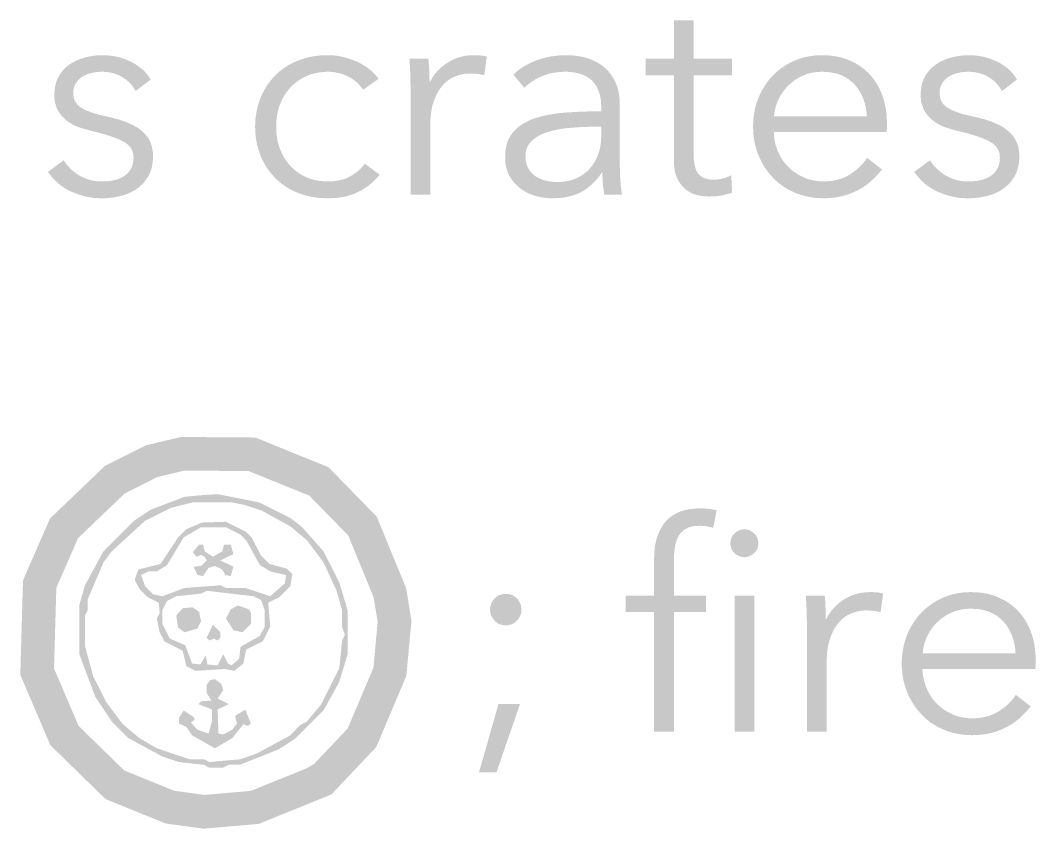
# Model space of a CAD drawing. Header units: millimetres. Extents: x 6 to 126, y 130 to 351.
# Drawn here: x 31.29 to 40.36, y 253.53 to 260.76 of the extents above; entities that cross this region are included whole.
import ezdxf

# ---------------------------------------------------------------- set-up
doc = ezdxf.new("R2010")
doc.units = ezdxf.units.MM
doc.layers.add('RASTER', color=7, linetype='Continuous')

msp = doc.modelspace()

# ---------------------------------------------------------------- hatches: boundary and pattern name
at = {"layer": 'RASTER'}
for points in [[(37.649, 260.269), (37.306, 260.269), (37.306, 259.559), (37.306, 259.542), (37.306, 259.526), (37.307, 259.511), (37.309, 259.497), (37.311, 259.483), (37.313, 259.471), (37.316, 259.458), (37.319, 259.447), (37.322, 259.436), (37.326, 259.426), (37.33, 259.417), (37.335, 259.408), (37.339, 259.399), (37.345, 259.392), (37.35, 259.385), (37.356, 259.378), (37.363, 259.372), (37.369, 259.367), (37.376, 259.362), (37.383, 259.357), (37.391, 259.353), (37.398, 259.35), (37.406, 259.347), (37.415, 259.344), (37.423, 259.342), (37.432, 259.34), (37.441, 259.339), (37.45, 259.337), (37.459, 259.336), (37.468, 259.336), (37.478, 259.335), (37.488, 259.335), (37.497, 259.335), (37.506, 259.336), (37.515, 259.337), (37.525, 259.338), (37.535, 259.339), (37.544, 259.341), (37.554, 259.343), (37.564, 259.346), (37.574, 259.348), (37.584, 259.351), (37.594, 259.354), (37.604, 259.358), (37.613, 259.362), (37.623, 259.366), (37.632, 259.37), (37.641, 259.374), (37.649, 259.221), (37.637, 259.216), (37.625, 259.212), (37.613, 259.208), (37.601, 259.205), (37.589, 259.202), (37.576, 259.199), (37.564, 259.196), (37.551, 259.193), (37.538, 259.191), (37.525, 259.19), (37.512, 259.188), (37.498, 259.187), (37.484, 259.186), (37.47, 259.185), (37.456, 259.185), (37.441, 259.184), (37.428, 259.185), (37.416, 259.185), (37.403, 259.186), (37.39, 259.188), (37.377, 259.189), (37.364, 259.192), (37.35, 259.194), (37.337, 259.197), (37.323, 259.201), (37.31, 259.205), (37.297, 259.21), (37.284, 259.216), (37.272, 259.223), (37.259, 259.23), (37.247, 259.238), (37.235, 259.247), (37.224, 259.256), (37.213, 259.267), (37.203, 259.278), (37.193, 259.29), (37.184, 259.302), (37.175, 259.316), (37.166, 259.33), (37.159, 259.346), (37.152, 259.362), (37.146, 259.379), (37.14, 259.398), (37.136, 259.418), (37.133, 259.439), (37.131, 259.461), (37.129, 259.485), (37.129, 259.509), (37.129, 260.269), (36.877, 260.269), (36.877, 260.417), (37.129, 260.417), (37.129, 260.76), (37.306, 260.76), (37.306, 260.417), (37.649, 260.417)], [(32.319, 260.128), (32.308, 260.147), (32.297, 260.164), (32.284, 260.181), (32.27, 260.197), (32.254, 260.212), (32.238, 260.226), (32.22, 260.239), (32.201, 260.252), (32.18, 260.263), (32.159, 260.273), (32.138, 260.281), (32.116, 260.288), (32.093, 260.293), (32.069, 260.297), (32.045, 260.299), (32.02, 260.3), (32.008, 260.3), (31.996, 260.299), (31.985, 260.298), (31.973, 260.297), (31.961, 260.296), (31.95, 260.294), (31.938, 260.292), (31.926, 260.289), (31.915, 260.287), (31.903, 260.283), (31.893, 260.28), (31.882, 260.276), (31.872, 260.271), (31.862, 260.266), (31.852, 260.261), (31.843, 260.256), (31.834, 260.25), (31.826, 260.243), (31.818, 260.236), (31.81, 260.229), (31.803, 260.221), (31.796, 260.213), (31.79, 260.205), (31.785, 260.196), (31.779, 260.186), (31.775, 260.177), (31.771, 260.167), (31.768, 260.156), (31.766, 260.145), (31.764, 260.134), (31.763, 260.122), (31.762, 260.11), (31.763, 260.089), (31.767, 260.07), (31.772, 260.051), (31.78, 260.034), (31.79, 260.018), (31.802, 260.004), (31.816, 259.991), (31.833, 259.979), (31.851, 259.968), (31.873, 259.957), (31.897, 259.947), (31.923, 259.937), (31.952, 259.927), (31.983, 259.918), (32.017, 259.91), (32.054, 259.902), (32.106, 259.89), (32.154, 259.877), (32.2, 259.863), (32.241, 259.848), (32.279, 259.831), (32.314, 259.813), (32.345, 259.794), (32.372, 259.773), (32.396, 259.751), (32.417, 259.727), (32.435, 259.702), (32.449, 259.674), (32.46, 259.645), (32.468, 259.614), (32.473, 259.581), (32.475, 259.546), (32.474, 259.52), (32.472, 259.496), (32.469, 259.472), (32.465, 259.45), (32.459, 259.428), (32.452, 259.408), (32.444, 259.389), (32.435, 259.37), (32.424, 259.353), (32.413, 259.336), (32.401, 259.32), (32.388, 259.305), (32.374, 259.291), (32.36, 259.278), (32.345, 259.265), (32.329, 259.253), (32.313, 259.242), (32.296, 259.232), (32.278, 259.223), (32.26, 259.214), (32.241, 259.207), (32.222, 259.2), (32.203, 259.194), (32.182, 259.188), (32.162, 259.184), (32.141, 259.18), (32.121, 259.176), (32.1, 259.174), (32.079, 259.172), (32.059, 259.17), (32.038, 259.169), (32.017, 259.169), (31.983, 259.17), (31.949, 259.172), (31.915, 259.177), (31.881, 259.183), (31.848, 259.191), (31.815, 259.201), (31.782, 259.213), (31.749, 259.226), (31.718, 259.241), (31.687, 259.259), (31.658, 259.278), (31.631, 259.299), (31.605, 259.323), (31.581, 259.348), (31.558, 259.376), (31.536, 259.405), (31.677, 259.509), (31.689, 259.49), (31.703, 259.471), (31.718, 259.453), (31.734, 259.435), (31.752, 259.419), (31.772, 259.403), (31.792, 259.388), (31.814, 259.374), (31.837, 259.361), (31.861, 259.35), (31.885, 259.341), (31.91, 259.333), (31.935, 259.327), (31.961, 259.323), (31.988, 259.32), (32.015, 259.32), (32.029, 259.32), (32.043, 259.32), (32.057, 259.321), (32.071, 259.322), (32.084, 259.324), (32.097, 259.325), (32.111, 259.328), (32.124, 259.33), (32.137, 259.333), (32.149, 259.336), (32.161, 259.34), (32.173, 259.344), (32.184, 259.349), (32.194, 259.354), (32.205, 259.36), (32.215, 259.366), (32.224, 259.373), (32.233, 259.38), (32.242, 259.388), (32.25, 259.396), (32.257, 259.404), (32.265, 259.413), (32.271, 259.423), (32.277, 259.433), (32.283, 259.443), (32.287, 259.454), (32.291, 259.466), (32.295, 259.478), (32.297, 259.491), (32.299, 259.504), (32.3, 259.518), (32.301, 259.533), (32.299, 259.556), (32.295, 259.578), (32.288, 259.598), (32.278, 259.617), (32.265, 259.634), (32.249, 259.65), (32.23, 259.664), (32.208, 259.677), (32.184, 259.689), (32.157, 259.701), (32.128, 259.712), (32.096, 259.724), (32.061, 259.735), (32.024, 259.746), (31.984, 259.756), (31.942, 259.767), (31.928, 259.77), (31.914, 259.774), (31.9, 259.777), (31.886, 259.781), (31.871, 259.786), (31.856, 259.79), (31.841, 259.795), (31.826, 259.799), (31.811, 259.804), (31.796, 259.81), (31.782, 259.816), (31.767, 259.823), (31.753, 259.831), (31.74, 259.839), (31.726, 259.847), (31.713, 259.856), (31.7, 259.866), (31.688, 259.877), (31.677, 259.888), (31.666, 259.899), (31.655, 259.911), (31.645, 259.924), (31.636, 259.937), (31.627, 259.951), (31.619, 259.966), (31.612, 259.982), (31.607, 259.998), (31.602, 260.016), (31.598, 260.034), (31.596, 260.053), (31.594, 260.073), (31.593, 260.094), (31.594, 260.117), (31.596, 260.139), (31.599, 260.161), (31.603, 260.181), (31.608, 260.201), (31.614, 260.219), (31.621, 260.237), (31.63, 260.254), (31.639, 260.271), (31.65, 260.286), (31.661, 260.301), (31.672, 260.315), (31.685, 260.328), (31.698, 260.341), (31.712, 260.352), (31.727, 260.364), (31.743, 260.374), (31.759, 260.384), (31.776, 260.393), (31.793, 260.401), (31.81, 260.408), (31.828, 260.415), (31.847, 260.422), (31.866, 260.427), (31.886, 260.432), (31.906, 260.436), (31.926, 260.44), (31.946, 260.443), (31.966, 260.445), (31.986, 260.447), (32.007, 260.448), (32.028, 260.448), (32.059, 260.447), (32.091, 260.444), (32.122, 260.44), (32.153, 260.434), (32.184, 260.426), (32.214, 260.416), (32.245, 260.404), (32.275, 260.391), (32.304, 260.376), (32.331, 260.359), (32.356, 260.341), (32.379, 260.322), (32.401, 260.301), (32.42, 260.279), (32.438, 260.255), (32.454, 260.23)], [(34.352, 260.139), (34.34, 260.156), (34.327, 260.172), (34.313, 260.188), (34.298, 260.203), (34.281, 260.217), (34.263, 260.23), (34.244, 260.243), (34.223, 260.254), (34.202, 260.265), (34.18, 260.274), (34.158, 260.282), (34.135, 260.288), (34.112, 260.293), (34.089, 260.297), (34.064, 260.299), (34.04, 260.3), (34.014, 260.299), (33.988, 260.297), (33.963, 260.294), (33.939, 260.29), (33.915, 260.285), (33.892, 260.279), (33.869, 260.271), (33.848, 260.262), (33.827, 260.252), (33.806, 260.241), (33.787, 260.23), (33.768, 260.217), (33.75, 260.204), (33.733, 260.189), (33.716, 260.174), (33.701, 260.158), (33.686, 260.141), (33.672, 260.123), (33.659, 260.105), (33.647, 260.086), (33.635, 260.066), (33.625, 260.045), (33.616, 260.024), (33.607, 260.002), (33.599, 259.979), (33.593, 259.956), (33.587, 259.933), (33.583, 259.909), (33.579, 259.884), (33.577, 259.86), (33.575, 259.834), (33.575, 259.808), (33.575, 259.783), (33.577, 259.757), (33.579, 259.733), (33.583, 259.708), (33.587, 259.684), (33.593, 259.661), (33.599, 259.638), (33.607, 259.616), (33.616, 259.594), (33.625, 259.573), (33.635, 259.553), (33.646, 259.533), (33.658, 259.514), (33.671, 259.496), (33.685, 259.478), (33.699, 259.461), (33.715, 259.445), (33.731, 259.43), (33.748, 259.416), (33.766, 259.402), (33.784, 259.39), (33.804, 259.378), (33.824, 259.367), (33.845, 259.357), (33.867, 259.348), (33.889, 259.341), (33.912, 259.334), (33.936, 259.329), (33.96, 259.325), (33.985, 259.322), (34.011, 259.32), (34.037, 259.32), (34.066, 259.32), (34.094, 259.322), (34.12, 259.326), (34.145, 259.331), (34.169, 259.337), (34.192, 259.344), (34.214, 259.353), (34.235, 259.364), (34.255, 259.375), (34.274, 259.388), (34.291, 259.401), (34.308, 259.414), (34.325, 259.429), (34.34, 259.445), (34.354, 259.461), (34.368, 259.478), (34.5, 259.379), (34.48, 259.356), (34.459, 259.334), (34.437, 259.313), (34.413, 259.293), (34.389, 259.274), (34.363, 259.257), (34.337, 259.241), (34.309, 259.226), (34.28, 259.213), (34.25, 259.201), (34.218, 259.191), (34.185, 259.183), (34.15, 259.177), (34.114, 259.172), (34.076, 259.17), (34.037, 259.169), (34.001, 259.17), (33.965, 259.172), (33.93, 259.176), (33.896, 259.181), (33.863, 259.188), (33.831, 259.196), (33.8, 259.206), (33.77, 259.217), (33.74, 259.23), (33.712, 259.243), (33.685, 259.258), (33.659, 259.274), (33.634, 259.292), (33.61, 259.31), (33.587, 259.33), (33.566, 259.351), (33.545, 259.373), (33.526, 259.396), (33.507, 259.42), (33.49, 259.444), (33.475, 259.47), (33.46, 259.497), (33.446, 259.525), (33.434, 259.554), (33.423, 259.583), (33.414, 259.613), (33.406, 259.644), (33.399, 259.676), (33.394, 259.708), (33.39, 259.741), (33.388, 259.774), (33.387, 259.808), (33.388, 259.843), (33.39, 259.876), (33.394, 259.909), (33.399, 259.941), (33.406, 259.973), (33.414, 260.003), (33.423, 260.034), (33.434, 260.063), (33.446, 260.092), (33.46, 260.12), (33.475, 260.147), (33.49, 260.172), (33.507, 260.197), (33.526, 260.221), (33.545, 260.244), (33.566, 260.266), (33.587, 260.287), (33.61, 260.307), (33.634, 260.325), (33.659, 260.342), (33.685, 260.359), (33.712, 260.373), (33.74, 260.387), (33.77, 260.4), (33.8, 260.411), (33.831, 260.421), (33.863, 260.429), (33.896, 260.436), (33.93, 260.441), (33.965, 260.445), (34.001, 260.447), (34.037, 260.448), (34.068, 260.447), (34.099, 260.445), (34.13, 260.441), (34.161, 260.435), (34.192, 260.427), (34.223, 260.418), (34.254, 260.407), (34.286, 260.395), (34.316, 260.381), (34.346, 260.365), (34.374, 260.348), (34.4, 260.329), (34.425, 260.308), (34.448, 260.286), (34.47, 260.263), (34.49, 260.237)], [(34.776, 260.149), (34.776, 260.162), (34.776, 260.175), (34.775, 260.19), (34.775, 260.206), (34.775, 260.222), (34.774, 260.239), (34.774, 260.257), (34.773, 260.276), (34.773, 260.296), (34.772, 260.314), (34.771, 260.333), (34.77, 260.351), (34.769, 260.368), (34.768, 260.385), (34.767, 260.401), (34.765, 260.417), (34.934, 260.417), (34.936, 260.404), (34.937, 260.391), (34.938, 260.378), (34.939, 260.365), (34.94, 260.351), (34.941, 260.337), (34.942, 260.322), (34.942, 260.308), (34.943, 260.293), (34.943, 260.279), (34.944, 260.266), (34.944, 260.253), (34.944, 260.241), (34.945, 260.23), (34.945, 260.219), (34.945, 260.209), (34.95, 260.209), (34.964, 260.235), (34.979, 260.26), (34.996, 260.283), (35.015, 260.305), (35.035, 260.326), (35.057, 260.346), (35.081, 260.364), (35.106, 260.382), (35.132, 260.397), (35.16, 260.411), (35.188, 260.422), (35.217, 260.431), (35.246, 260.439), (35.277, 260.444), (35.308, 260.447), (35.34, 260.448), (35.348, 260.448), (35.356, 260.448), (35.364, 260.448), (35.372, 260.447), (35.38, 260.447), (35.387, 260.447), (35.394, 260.446), (35.401, 260.445), (35.408, 260.445), (35.415, 260.444), (35.422, 260.443), (35.429, 260.442), (35.436, 260.44), (35.443, 260.439), (35.45, 260.437), (35.457, 260.435), (35.434, 260.269), (35.429, 260.27), (35.425, 260.271), (35.419, 260.273), (35.413, 260.274), (35.406, 260.275), (35.399, 260.276), (35.39, 260.278), (35.382, 260.279), (35.373, 260.28), (35.363, 260.281), (35.354, 260.282), (35.345, 260.283), (35.336, 260.283), (35.327, 260.284), (35.318, 260.284), (35.309, 260.284), (35.291, 260.284), (35.274, 260.283), (35.257, 260.281), (35.24, 260.278), (35.223, 260.274), (35.206, 260.27), (35.19, 260.264), (35.174, 260.258), (35.158, 260.251), (35.142, 260.243), (35.127, 260.234), (35.113, 260.225), (35.099, 260.214), (35.086, 260.202), (35.073, 260.19), (35.061, 260.176), (35.049, 260.162), (35.038, 260.146), (35.027, 260.13), (35.017, 260.113), (35.007, 260.094), (34.999, 260.075), (34.99, 260.055), (34.983, 260.033), (34.975, 260.011), (34.969, 259.988), (34.964, 259.963), (34.96, 259.937), (34.957, 259.911), (34.954, 259.883), (34.953, 259.854), (34.953, 259.824), (34.953, 259.2), (34.776, 259.2), (34.776, 260.149)], [(40.059, 260.128), (40.049, 260.147), (40.037, 260.164), (40.024, 260.181), (40.01, 260.197), (39.995, 260.212), (39.978, 260.226), (39.96, 260.239), (39.941, 260.252), (39.921, 260.263), (39.9, 260.273), (39.878, 260.281), (39.856, 260.288), (39.833, 260.293), (39.809, 260.297), (39.785, 260.299), (39.76, 260.3), (39.748, 260.3), (39.737, 260.299), (39.725, 260.298), (39.713, 260.297), (39.701, 260.296), (39.69, 260.294), (39.678, 260.292), (39.666, 260.289), (39.655, 260.287), (39.644, 260.283), (39.633, 260.28), (39.622, 260.276), (39.612, 260.271), (39.602, 260.266), (39.592, 260.261), (39.583, 260.256), (39.574, 260.25), (39.566, 260.243), (39.558, 260.236), (39.55, 260.229), (39.543, 260.221), (39.537, 260.213), (39.53, 260.205), (39.525, 260.196), (39.52, 260.186), (39.515, 260.177), (39.511, 260.167), (39.508, 260.156), (39.506, 260.145), (39.504, 260.134), (39.503, 260.122), (39.503, 260.11), (39.504, 260.089), (39.507, 260.07), (39.512, 260.051), (39.52, 260.034), (39.53, 260.018), (39.542, 260.004), (39.556, 259.991), (39.573, 259.979), (39.592, 259.968), (39.613, 259.957), (39.637, 259.947), (39.663, 259.937), (39.692, 259.927), (39.723, 259.918), (39.757, 259.91), (39.794, 259.902), (39.846, 259.89), (39.895, 259.877), (39.94, 259.863), (39.981, 259.848), (40.019, 259.831), (40.054, 259.813), (40.085, 259.794), (40.112, 259.773), (40.136, 259.751), (40.157, 259.727), (40.175, 259.702), (40.189, 259.674), (40.201, 259.645), (40.209, 259.614), (40.213, 259.581), (40.215, 259.546), (40.214, 259.52), (40.212, 259.496), (40.209, 259.472), (40.205, 259.45), (40.199, 259.428), (40.192, 259.408), (40.184, 259.389), (40.175, 259.37), (40.164, 259.353), (40.153, 259.336), (40.141, 259.32), (40.128, 259.305), (40.115, 259.291), (40.1, 259.278), (40.085, 259.265), (40.069, 259.253), (40.053, 259.242), (40.036, 259.232), (40.018, 259.223), (40, 259.214), (39.982, 259.207), (39.962, 259.2), (39.943, 259.194), (39.923, 259.188), (39.902, 259.184), (39.881, 259.18), (39.861, 259.176), (39.84, 259.174), (39.82, 259.172), (39.799, 259.17), (39.778, 259.169), (39.757, 259.169), (39.723, 259.17), (39.689, 259.172), (39.655, 259.177), (39.622, 259.183), (39.588, 259.191), (39.555, 259.201), (39.522, 259.213), (39.49, 259.226), (39.458, 259.241), (39.428, 259.259), (39.399, 259.278), (39.371, 259.299), (39.345, 259.323), (39.321, 259.348), (39.298, 259.376), (39.276, 259.405), (39.417, 259.509), (39.429, 259.49), (39.443, 259.471), (39.458, 259.453), (39.475, 259.435), (39.493, 259.419), (39.512, 259.403), (39.533, 259.388), (39.555, 259.374), (39.578, 259.361), (39.601, 259.35), (39.625, 259.341), (39.65, 259.333), (39.675, 259.327), (39.701, 259.323), (39.728, 259.32), (39.755, 259.32), (39.769, 259.32), (39.783, 259.32), (39.797, 259.321), (39.811, 259.322), (39.824, 259.324), (39.838, 259.325), (39.851, 259.328), (39.864, 259.33), (39.877, 259.333), (39.889, 259.336), (39.901, 259.34), (39.913, 259.344), (39.924, 259.349), (39.935, 259.354), (39.945, 259.36), (39.955, 259.366), (39.965, 259.373), (39.974, 259.38), (39.982, 259.388), (39.99, 259.396), (39.998, 259.404), (40.005, 259.413), (40.011, 259.423), (40.017, 259.433), (40.023, 259.443), (40.028, 259.454), (40.032, 259.466), (40.035, 259.478), (40.038, 259.491), (40.039, 259.504), (40.04, 259.518), (40.041, 259.533), (40.039, 259.556), (40.035, 259.578), (40.028, 259.598), (40.018, 259.617), (40.005, 259.634), (39.989, 259.65), (39.97, 259.664), (39.948, 259.677), (39.924, 259.689), (39.897, 259.701), (39.868, 259.712), (39.836, 259.724), (39.801, 259.735), (39.764, 259.746), (39.724, 259.756), (39.682, 259.767), (39.668, 259.77), (39.654, 259.774), (39.64, 259.777), (39.626, 259.781), (39.611, 259.786), (39.596, 259.79), (39.581, 259.795), (39.566, 259.799), (39.551, 259.804), (39.536, 259.81), (39.522, 259.816), (39.507, 259.823), (39.493, 259.831), (39.48, 259.839), (39.466, 259.847), (39.453, 259.856), (39.44, 259.866), (39.428, 259.877), (39.417, 259.888), (39.406, 259.899), (39.395, 259.911), (39.385, 259.924), (39.376, 259.937), (39.367, 259.951), (39.359, 259.966), (39.353, 259.982), (39.347, 259.998), (39.342, 260.016), (39.338, 260.034), (39.336, 260.053), (39.334, 260.073), (39.334, 260.094), (39.334, 260.117), (39.336, 260.139), (39.339, 260.161), (39.343, 260.181), (39.348, 260.201), (39.354, 260.219), (39.361, 260.237), (39.37, 260.254), (39.379, 260.271), (39.39, 260.286), (39.401, 260.301), (39.413, 260.315), (39.425, 260.328), (39.438, 260.341), (39.453, 260.352), (39.468, 260.364), (39.483, 260.374), (39.499, 260.384), (39.516, 260.393), (39.533, 260.401), (39.55, 260.408), (39.569, 260.415), (39.587, 260.422), (39.607, 260.427), (39.626, 260.432), (39.646, 260.436), (39.666, 260.44), (39.686, 260.443), (39.706, 260.445), (39.727, 260.447), (39.747, 260.448), (39.768, 260.448), (39.8, 260.447), (39.831, 260.444), (39.862, 260.44), (39.893, 260.434), (39.924, 260.426), (39.955, 260.416), (39.985, 260.404), (40.015, 260.391), (40.044, 260.376), (40.071, 260.359), (40.096, 260.341), (40.119, 260.322), (40.141, 260.301), (40.161, 260.279), (40.178, 260.255), (40.194, 260.23)], [(37.415, 255.469), (37.129, 255.469), (37.129, 254.4), (36.952, 254.4), (36.952, 255.469), (36.697, 255.469), (36.697, 255.617), (36.952, 255.617), (36.952, 255.95), (36.954, 256), (36.958, 256.048), (36.966, 256.093), (36.977, 256.135), (36.992, 256.175), (37.009, 256.212), (37.03, 256.246), (37.053, 256.277), (37.08, 256.305), (37.111, 256.33), (37.145, 256.35), (37.182, 256.367), (37.223, 256.38), (37.267, 256.389), (37.314, 256.395), (37.365, 256.397), (37.374, 256.397), (37.383, 256.397), (37.391, 256.396), (37.401, 256.396), (37.41, 256.395), (37.419, 256.395), (37.429, 256.394), (37.438, 256.393), (37.448, 256.392), (37.457, 256.391), (37.467, 256.389), (37.476, 256.387), (37.485, 256.385), (37.494, 256.383), (37.502, 256.381), (37.511, 256.379), (37.48, 256.223), (37.473, 256.225), (37.466, 256.226), (37.458, 256.228), (37.451, 256.23), (37.444, 256.231), (37.437, 256.233), (37.43, 256.234), (37.423, 256.236), (37.415, 256.237), (37.408, 256.238), (37.4, 256.239), (37.392, 256.24), (37.384, 256.24), (37.375, 256.24), (37.367, 256.241), (37.358, 256.241), (37.34, 256.24), (37.324, 256.239), (37.308, 256.238), (37.294, 256.235), (37.279, 256.232), (37.266, 256.228), (37.254, 256.223), (37.242, 256.217), (37.231, 256.211), (37.22, 256.204), (37.211, 256.197), (37.202, 256.189), (37.193, 256.181), (37.185, 256.171), (37.178, 256.162), (37.172, 256.151), (37.166, 256.14), (37.16, 256.129), (37.155, 256.117), (37.151, 256.105), (37.147, 256.092), (37.143, 256.079), (37.14, 256.065), (37.138, 256.051), (37.136, 256.037), (37.134, 256.022), (37.132, 256.007), (37.131, 255.992), (37.13, 255.976), (37.129, 255.961), (37.129, 255.945), (37.129, 255.929), (37.129, 255.617), (37.415, 255.617)], [(38.317, 255.349), (38.317, 255.362), (38.317, 255.375), (38.317, 255.39), (38.316, 255.406), (38.316, 255.422), (38.316, 255.439), (38.315, 255.457), (38.314, 255.476), (38.314, 255.496), (38.313, 255.514), (38.312, 255.533), (38.311, 255.551), (38.31, 255.568), (38.309, 255.585), (38.308, 255.601), (38.307, 255.617), (38.476, 255.617), (38.477, 255.604), (38.478, 255.591), (38.479, 255.578), (38.48, 255.565), (38.481, 255.551), (38.482, 255.537), (38.483, 255.522), (38.483, 255.508), (38.484, 255.493), (38.485, 255.479), (38.485, 255.466), (38.485, 255.453), (38.486, 255.441), (38.486, 255.43), (38.486, 255.419), (38.486, 255.409), (38.491, 255.409), (38.505, 255.435), (38.52, 255.46), (38.538, 255.483), (38.556, 255.505), (38.577, 255.526), (38.598, 255.546), (38.622, 255.564), (38.647, 255.582), (38.674, 255.597), (38.701, 255.611), (38.729, 255.622), (38.758, 255.631), (38.787, 255.639), (38.818, 255.644), (38.849, 255.647), (38.881, 255.648), (38.89, 255.648), (38.898, 255.648), (38.906, 255.648), (38.913, 255.647), (38.921, 255.647), (38.928, 255.647), (38.935, 255.646), (38.942, 255.645), (38.949, 255.645), (38.956, 255.644), (38.963, 255.643), (38.97, 255.642), (38.977, 255.64), (38.984, 255.639), (38.991, 255.637), (38.998, 255.635), (38.975, 255.469), (38.971, 255.47), (38.966, 255.471), (38.96, 255.473), (38.954, 255.474), (38.947, 255.475), (38.94, 255.476), (38.932, 255.478), (38.923, 255.479), (38.914, 255.48), (38.905, 255.481), (38.896, 255.482), (38.886, 255.483), (38.877, 255.483), (38.868, 255.484), (38.859, 255.484), (38.85, 255.484), (38.833, 255.484), (38.815, 255.483), (38.798, 255.481), (38.781, 255.478), (38.764, 255.474), (38.748, 255.47), (38.731, 255.464), (38.715, 255.458), (38.699, 255.451), (38.683, 255.443), (38.668, 255.434), (38.654, 255.425), (38.64, 255.414), (38.627, 255.402), (38.614, 255.39), (38.602, 255.376), (38.59, 255.362), (38.579, 255.346), (38.568, 255.33), (38.558, 255.313), (38.549, 255.294), (38.54, 255.275), (38.531, 255.255), (38.524, 255.233), (38.517, 255.211), (38.511, 255.188), (38.505, 255.163), (38.501, 255.137), (38.498, 255.111), (38.496, 255.083), (38.494, 255.054), (38.494, 255.024), (38.494, 254.4), (38.317, 254.4), (38.317, 255.349)]]:
    msp.add_hatch(color=7, dxfattribs=at).paths.add_polyline_path(points)
h = msp.add_hatch(color=7, dxfattribs=at)
h.paths.add_polyline_path([(36.479, 259.985), (36.478, 260.024), (36.474, 260.059), (36.467, 260.093), (36.458, 260.124), (36.446, 260.152), (36.432, 260.178), (36.415, 260.201), (36.396, 260.222), (36.374, 260.24), (36.349, 260.256), (36.323, 260.269), (36.294, 260.28), (36.262, 260.289), (36.228, 260.295), (36.192, 260.299), (36.154, 260.3), (36.127, 260.299), (36.1, 260.297), (36.074, 260.294), (36.049, 260.29), (36.023, 260.285), (35.999, 260.278), (35.975, 260.27), (35.951, 260.261), (35.928, 260.251), (35.906, 260.24), (35.885, 260.228), (35.865, 260.215), (35.845, 260.202), (35.827, 260.188), (35.809, 260.173), (35.792, 260.157), (35.694, 260.274), (35.713, 260.292), (35.734, 260.31), (35.757, 260.327), (35.781, 260.343), (35.807, 260.358), (35.834, 260.372), (35.862, 260.386), (35.893, 260.399), (35.924, 260.41), (35.956, 260.42), (35.99, 260.429), (36.024, 260.436), (36.06, 260.441), (36.096, 260.445), (36.134, 260.447), (36.172, 260.448), (36.196, 260.448), (36.221, 260.446), (36.244, 260.444), (36.268, 260.441), (36.29, 260.437), (36.313, 260.433), (36.335, 260.427), (36.357, 260.421), (36.378, 260.413), (36.398, 260.405), (36.418, 260.396), (36.437, 260.387), (36.456, 260.376), (36.474, 260.364), (36.491, 260.352), (36.507, 260.339), (36.523, 260.325), (36.538, 260.31), (36.552, 260.294), (36.565, 260.277), (36.577, 260.259), (36.589, 260.241), (36.599, 260.221), (36.609, 260.201), (36.617, 260.18), (36.625, 260.158), (36.631, 260.135), (36.636, 260.111), (36.64, 260.086), (36.643, 260.06), (36.645, 260.034), (36.645, 260.006), (36.645, 259.473), (36.645, 259.455), (36.646, 259.438), (36.646, 259.42), (36.647, 259.402), (36.647, 259.383), (36.648, 259.365), (36.649, 259.346), (36.65, 259.327), (36.652, 259.309), (36.653, 259.291), (36.655, 259.274), (36.657, 259.258), (36.659, 259.242), (36.661, 259.227), (36.663, 259.213), (36.666, 259.2), (36.507, 259.2), (36.505, 259.211), (36.504, 259.223), (36.502, 259.234), (36.5, 259.246), (36.499, 259.258), (36.497, 259.271), (36.496, 259.283), (36.494, 259.296), (36.493, 259.309), (36.492, 259.322), (36.491, 259.335), (36.491, 259.348), (36.49, 259.36), (36.49, 259.373), (36.489, 259.385), (36.489, 259.398), (36.484, 259.398), (36.463, 259.368), (36.441, 259.341), (36.418, 259.316), (36.395, 259.293), (36.371, 259.272), (36.347, 259.253), (36.321, 259.237), (36.296, 259.222), (36.269, 259.21), (36.24, 259.199), (36.21, 259.19), (36.179, 259.182), (36.147, 259.176), (36.113, 259.172), (36.078, 259.17), (36.042, 259.169), (36.024, 259.169), (36.007, 259.17), (35.989, 259.172), (35.971, 259.174), (35.953, 259.176), (35.935, 259.18), (35.916, 259.184), (35.898, 259.188), (35.879, 259.194), (35.861, 259.2), (35.844, 259.206), (35.827, 259.214), (35.81, 259.222), (35.794, 259.231), (35.778, 259.241), (35.763, 259.252), (35.748, 259.263), (35.733, 259.276), (35.72, 259.289), (35.707, 259.303), (35.694, 259.317), (35.683, 259.333), (35.672, 259.349), (35.661, 259.366), (35.652, 259.384), (35.643, 259.403), (35.637, 259.423), (35.631, 259.444), (35.626, 259.466), (35.623, 259.489), (35.621, 259.513), (35.621, 259.538), (35.622, 259.572), (35.625, 259.605), (35.631, 259.635), (35.639, 259.664), (35.649, 259.691), (35.661, 259.716), (35.676, 259.739), (35.692, 259.76), (35.711, 259.78), (35.731, 259.799), (35.753, 259.816), (35.776, 259.832), (35.8, 259.846), (35.827, 259.86), (35.854, 259.872), (35.883, 259.883), (35.914, 259.892), (35.945, 259.901), (35.978, 259.909), (36.012, 259.916), (36.047, 259.922), (36.083, 259.927), (36.12, 259.931), (36.158, 259.935), (36.197, 259.937), (36.236, 259.94), (36.275, 259.942), (36.315, 259.943), (36.356, 259.945), (36.396, 259.945), (36.437, 259.946), (36.479, 259.946)])
h.paths.add_polyline_path([(36.427, 259.808), (36.399, 259.808), (36.372, 259.808), (36.345, 259.807), (36.317, 259.806), (36.29, 259.805), (36.262, 259.803), (36.235, 259.801), (36.207, 259.799), (36.18, 259.797), (36.153, 259.794), (36.127, 259.79), (36.102, 259.786), (36.077, 259.781), (36.053, 259.775), (36.03, 259.769), (36.007, 259.763), (35.985, 259.756), (35.964, 259.748), (35.944, 259.739), (35.925, 259.729), (35.907, 259.719), (35.891, 259.708), (35.875, 259.696), (35.86, 259.684), (35.847, 259.67), (35.835, 259.655), (35.825, 259.64), (35.817, 259.623), (35.811, 259.605), (35.806, 259.587), (35.804, 259.567), (35.803, 259.546), (35.803, 259.53), (35.804, 259.515), (35.806, 259.5), (35.809, 259.486), (35.812, 259.473), (35.817, 259.46), (35.822, 259.448), (35.828, 259.437), (35.834, 259.426), (35.841, 259.416), (35.848, 259.406), (35.856, 259.397), (35.865, 259.388), (35.874, 259.38), (35.884, 259.372), (35.894, 259.365), (35.904, 259.359), (35.915, 259.352), (35.926, 259.347), (35.938, 259.342), (35.949, 259.337), (35.961, 259.333), (35.974, 259.329), (35.986, 259.326), (35.999, 259.323), (36.012, 259.321), (36.024, 259.319), (36.037, 259.317), (36.05, 259.316), (36.063, 259.315), (36.076, 259.315), (36.089, 259.314), (36.112, 259.315), (36.134, 259.316), (36.156, 259.319), (36.177, 259.323), (36.198, 259.327), (36.218, 259.333), (36.237, 259.339), (36.255, 259.347), (36.273, 259.355), (36.29, 259.365), (36.307, 259.375), (36.322, 259.385), (36.337, 259.397), (36.351, 259.409), (36.365, 259.422), (36.377, 259.435), (36.389, 259.45), (36.401, 259.464), (36.411, 259.48), (36.421, 259.495), (36.43, 259.512), (36.438, 259.529), (36.446, 259.546), (36.453, 259.564), (36.459, 259.582), (36.464, 259.601), (36.469, 259.62), (36.472, 259.639), (36.475, 259.658), (36.477, 259.678), (36.478, 259.697), (36.479, 259.717), (36.479, 259.808)], flags=0)
h = msp.add_hatch(color=7, dxfattribs=at)
h.paths.add_polyline_path([(38.853, 259.902), (38.849, 259.944), (38.843, 259.984), (38.833, 260.022), (38.821, 260.059), (38.806, 260.094), (38.788, 260.126), (38.766, 260.158), (38.742, 260.187), (38.715, 260.213), (38.685, 260.236), (38.653, 260.256), (38.618, 260.272), (38.58, 260.284), (38.539, 260.293), (38.496, 260.298), (38.45, 260.3), (38.428, 260.299), (38.406, 260.298), (38.385, 260.295), (38.364, 260.292), (38.344, 260.287), (38.324, 260.282), (38.305, 260.275), (38.286, 260.267), (38.267, 260.259), (38.249, 260.25), (38.232, 260.24), (38.215, 260.229), (38.199, 260.218), (38.183, 260.205), (38.168, 260.193), (38.153, 260.179), (38.139, 260.165), (38.126, 260.15), (38.114, 260.135), (38.102, 260.119), (38.091, 260.103), (38.081, 260.086), (38.071, 260.069), (38.062, 260.052), (38.054, 260.034), (38.047, 260.015), (38.041, 259.997), (38.036, 259.978), (38.031, 259.96), (38.028, 259.941), (38.025, 259.921), (38.023, 259.902)], flags=0)
h.paths.add_polyline_path([(39.032, 259.845), (39.032, 259.84), (39.032, 259.836), (39.032, 259.831), (39.032, 259.826), (39.032, 259.821), (39.032, 259.816), (39.032, 259.811), (39.032, 259.806), (39.032, 259.801), (39.032, 259.795), (39.032, 259.79), (39.031, 259.784), (39.031, 259.779), (39.031, 259.773), (39.03, 259.767), (39.029, 259.762), (38.021, 259.762), (38.022, 259.739), (38.024, 259.717), (38.027, 259.695), (38.031, 259.673), (38.036, 259.652), (38.042, 259.631), (38.049, 259.61), (38.057, 259.59), (38.066, 259.57), (38.076, 259.551), (38.086, 259.532), (38.097, 259.515), (38.109, 259.497), (38.122, 259.481), (38.136, 259.465), (38.151, 259.45), (38.166, 259.435), (38.182, 259.421), (38.198, 259.408), (38.216, 259.396), (38.233, 259.384), (38.252, 259.374), (38.271, 259.364), (38.291, 259.355), (38.311, 259.346), (38.332, 259.339), (38.353, 259.333), (38.375, 259.328), (38.397, 259.325), (38.419, 259.322), (38.442, 259.32), (38.465, 259.32), (38.499, 259.321), (38.532, 259.324), (38.563, 259.329), (38.594, 259.336), (38.623, 259.344), (38.651, 259.355), (38.677, 259.368), (38.703, 259.383), (38.727, 259.4), (38.75, 259.416), (38.771, 259.434), (38.791, 259.452), (38.809, 259.471), (38.826, 259.49), (38.841, 259.51), (38.855, 259.53), (38.988, 259.426), (38.96, 259.393), (38.932, 259.362), (38.903, 259.334), (38.873, 259.308), (38.843, 259.284), (38.812, 259.263), (38.78, 259.245), (38.747, 259.229), (38.714, 259.215), (38.68, 259.202), (38.646, 259.192), (38.611, 259.184), (38.576, 259.177), (38.539, 259.173), (38.503, 259.17), (38.465, 259.169), (38.432, 259.17), (38.399, 259.172), (38.367, 259.176), (38.335, 259.181), (38.304, 259.188), (38.273, 259.196), (38.244, 259.206), (38.214, 259.217), (38.186, 259.23), (38.158, 259.243), (38.132, 259.258), (38.107, 259.274), (38.082, 259.292), (38.059, 259.31), (38.037, 259.33), (38.015, 259.351), (37.995, 259.373), (37.976, 259.396), (37.958, 259.42), (37.941, 259.444), (37.925, 259.47), (37.91, 259.497), (37.897, 259.525), (37.884, 259.554), (37.873, 259.583), (37.863, 259.613), (37.855, 259.644), (37.848, 259.676), (37.843, 259.708), (37.839, 259.741), (37.837, 259.774), (37.836, 259.808), (37.837, 259.843), (37.839, 259.876), (37.843, 259.909), (37.848, 259.941), (37.854, 259.973), (37.862, 260.003), (37.872, 260.034), (37.883, 260.063), (37.895, 260.092), (37.908, 260.12), (37.923, 260.147), (37.939, 260.172), (37.956, 260.197), (37.973, 260.221), (37.993, 260.244), (38.013, 260.266), (38.034, 260.287), (38.056, 260.307), (38.079, 260.325), (38.103, 260.342), (38.128, 260.359), (38.154, 260.373), (38.18, 260.387), (38.208, 260.4), (38.236, 260.411), (38.265, 260.421), (38.294, 260.429), (38.324, 260.436), (38.355, 260.441), (38.386, 260.445), (38.417, 260.447), (38.45, 260.448), (38.485, 260.447), (38.519, 260.445), (38.552, 260.441), (38.584, 260.436), (38.615, 260.429), (38.645, 260.421), (38.674, 260.411), (38.702, 260.4), (38.729, 260.387), (38.754, 260.374), (38.779, 260.359), (38.802, 260.343), (38.824, 260.327), (38.845, 260.309), (38.865, 260.29), (38.884, 260.27), (38.901, 260.249), (38.918, 260.227), (38.933, 260.205), (38.948, 260.181), (38.961, 260.157), (38.973, 260.132), (38.984, 260.106), (38.994, 260.079), (39.003, 260.051), (39.011, 260.023), (39.017, 259.995), (39.023, 259.966), (39.027, 259.936), (39.03, 259.906), (39.031, 259.876), (39.032, 259.845)])
h = msp.add_hatch(color=7, dxfattribs=at)
h.paths.add_polyline_path([(32.724, 257.035), (33.389, 257.03), (34.042, 256.765), (34.474, 256.322), (34.736, 255.684), (34.784, 255.394), (34.738, 254.899), (34.469, 254.263), (34.068, 253.839), (33.419, 253.576), (32.925, 253.533), (32.586, 253.58), (32.05, 253.798), (31.558, 254.279), (31.289, 254.908), (31.313, 255.753), (31.554, 256.306), (32.046, 256.777), (32.41, 256.96)])
h.paths.add_polyline_path([(32.758, 256.735), (32.514, 256.677), (32.221, 256.529), (31.805, 256.131), (31.611, 255.686), (31.59, 254.965), (31.81, 254.452), (32.217, 254.054), (32.664, 253.872), (32.933, 253.835), (33.348, 253.871), (33.895, 254.092), (34.214, 254.429), (34.444, 254.973), (34.482, 255.383), (34.446, 255.601), (34.219, 256.154), (33.871, 256.511), (33.329, 256.73), (32.758, 256.735)], flags=0)
h = msp.add_hatch(color=7, dxfattribs=at)
h.paths.add_polyline_path([(32.813, 256.838), (33.25, 256.846), (33.472, 256.796), (33.801, 256.655), (34.023, 256.507), (34.196, 256.334), (34.394, 256.038), (34.534, 255.66), (34.584, 255.413), (34.584, 255.191), (34.485, 254.746), (34.245, 254.319), (33.949, 254.022), (33.571, 253.832), (33.151, 253.733), (32.904, 253.733), (32.855, 253.758), (32.608, 253.783), (32.46, 253.832), (32.106, 254.022), (31.835, 254.269), (31.711, 254.442), (31.546, 254.771), (31.472, 255.067), (31.472, 255.462), (31.521, 255.709), (31.662, 256.063), (31.835, 256.31), (31.983, 256.458), (32.181, 256.606), (32.46, 256.747), (32.682, 256.821)])
h.paths.add_polyline_path([(33.028, 256.796), (32.978, 256.771), (32.781, 256.771), (32.46, 256.673), (32.23, 256.557), (31.958, 256.359), (31.785, 256.137), (31.645, 255.858), (31.57, 255.635), (31.546, 255.339), (31.521, 255.289), (31.546, 255.018), (31.62, 254.771), (31.761, 254.492), (31.884, 254.319), (32.131, 254.096), (32.484, 253.906), (32.731, 253.832), (32.929, 253.832), (32.978, 253.807), (33.077, 253.832), (33.275, 253.832), (33.596, 253.931), (33.974, 254.146), (34.196, 254.393), (34.411, 254.795), (34.485, 255.067), (34.485, 255.215), (34.51, 255.265), (34.485, 255.536), (34.386, 255.858), (34.221, 256.186), (34.157, 256.245), (34.122, 256.31), (33.9, 256.507), (33.546, 256.697), (33.299, 256.771)], flags=0)
h.paths.add_polyline_path([(32.936, 256.517), (33.052, 256.524), (33.423, 256.45), (33.702, 256.31), (33.801, 256.235), (33.998, 256.013), (34.139, 255.734), (34.213, 255.487), (34.213, 255.092), (34.139, 254.845), (33.998, 254.59), (33.751, 254.343), (33.603, 254.245), (33.25, 254.104), (33.151, 254.104), (33.102, 254.079), (32.978, 254.079), (32.929, 254.104), (32.707, 254.129), (32.558, 254.178), (32.255, 254.343), (32.106, 254.492), (31.958, 254.714), (31.817, 255.092), (31.817, 255.536), (31.867, 255.709), (32.032, 256.013), (32.304, 256.285), (32.452, 256.384), (32.756, 256.5)], flags=0)
h.paths.add_polyline_path([(32.83, 256.45), (32.633, 256.401), (32.403, 256.285), (32.106, 256.013), (32.032, 255.914), (31.892, 255.586), (31.892, 255.487), (31.867, 255.438), (31.867, 255.166), (31.941, 254.894), (32.057, 254.665), (32.205, 254.467), (32.353, 254.343), (32.509, 254.252), (32.805, 254.153), (32.929, 254.153), (32.978, 254.129), (33.25, 254.153), (33.398, 254.203), (33.702, 254.368), (33.786, 254.457), (33.85, 254.492), (33.974, 254.64), (34.139, 254.968), (34.164, 255.215), (34.189, 255.265), (34.164, 255.339), (34.164, 255.487), (34.115, 255.66), (33.998, 255.914), (33.85, 256.112), (33.702, 256.235), (33.448, 256.376), (33.299, 256.426), (33.176, 256.45)], flags=0)
h.paths.add_polyline_path([(32.912, 256.27), (33.127, 256.277), (33.307, 256.186), (33.356, 256.137), (33.44, 255.974), (33.514, 255.9), (33.67, 255.858), (33.719, 255.808), (33.702, 255.702), (33.603, 255.603), (33.504, 255.554), (33.522, 255.339), (33.455, 255.208), (33.307, 255.134), (33.282, 255.01), (33.201, 254.944), (33.119, 254.961), (32.855, 254.944), (32.773, 254.986), (32.739, 255.124), (32.576, 255.208), (32.534, 255.289), (32.509, 255.413), (32.534, 255.462), (32.526, 255.554), (32.428, 255.603), (32.353, 255.677), (32.311, 255.759), (32.344, 255.85), (32.541, 255.9), (32.699, 256.137), (32.773, 256.211)], flags=0)
h.paths.add_polyline_path([(32.904, 256.228), (32.749, 256.137), (32.6, 255.89), (32.509, 255.833), (32.435, 255.833), (32.368, 255.801), (32.403, 255.702), (32.477, 255.628), (32.558, 255.611), (32.756, 255.685), (33.077, 255.709), (33.127, 255.685), (33.299, 255.685), (33.522, 255.611), (33.653, 255.727), (33.663, 255.801), (33.522, 255.833), (33.43, 255.89), (33.307, 256.112), (33.257, 256.161), (33.127, 256.228)], flags=0)
h.paths.add_polyline_path([(32.887, 256.072), (32.922, 256.072), (32.936, 256.013), (33.01, 255.964), (33.094, 256.013), (33.109, 256.072), (33.169, 256.072), (33.193, 255.988), (33.077, 255.932), (33.193, 255.875), (33.169, 255.791), (33.119, 255.801), (33.094, 255.85), (33.028, 255.882), (32.971, 255.865), (32.922, 255.791), (32.872, 255.801), (32.838, 255.875), (32.904, 255.882), (32.954, 255.932), (32.936, 255.964), (32.904, 255.981), (32.862, 255.964), (32.83, 256.006)], flags=0)
h.paths.add_polyline_path([(32.954, 255.66), (32.904, 255.635), (32.682, 255.611), (32.6, 255.569), (32.558, 255.487), (32.558, 255.364), (32.625, 255.233), (32.763, 255.173), (32.823, 255.01), (32.897, 255.001), (32.946, 255.084), (32.961, 255.001), (33.052, 254.993), (33.102, 255.092), (33.144, 255.01), (33.176, 254.993), (33.243, 255.05), (33.257, 255.159), (33.43, 255.257), (33.472, 255.339), (33.472, 255.487), (33.44, 255.578), (33.374, 255.611)], flags=0)
h.paths.add_polyline_path([(33.233, 255.529), (33.332, 255.494), (33.349, 255.462), (33.349, 255.364), (33.275, 255.289), (33.193, 255.307), (33.127, 255.413), (33.169, 255.494)], flags=0)
h.paths.add_polyline_path([(32.739, 255.504), (32.83, 255.512), (32.887, 255.47), (32.904, 255.388), (32.872, 255.322), (32.756, 255.289), (32.699, 255.331), (32.682, 255.438)], flags=0)
h.paths.add_polyline_path([(33.01, 255.356), (33.077, 255.289), (33.077, 255.24), (33.052, 255.215), (33.02, 255.233), (32.978, 255.215), (32.954, 255.24)], flags=0)
h.paths.add_polyline_path([(32.986, 254.862), (33.028, 254.87), (33.085, 254.828), (33.102, 254.771), (33.052, 254.697), (33.151, 254.647), (33.052, 254.598), (33.06, 254.383), (33.102, 254.376), (33.183, 254.418), (33.225, 254.474), (33.208, 254.541), (33.299, 254.598), (33.349, 254.474), (33.324, 254.45), (33.282, 254.467), (33.183, 254.343), (33.028, 254.252), (32.823, 254.368), (32.773, 254.442), (32.707, 254.474), (32.707, 254.524), (32.749, 254.59), (32.838, 254.531), (32.847, 254.507), (32.813, 254.482), (32.872, 254.418), (32.971, 254.383), (33.003, 254.499), (33.003, 254.598), (32.88, 254.647), (32.904, 254.672), (32.996, 254.679), (32.954, 254.746), (32.954, 254.82)], flags=0)
h = msp.add_hatch(color=7, dxfattribs=at)
h.paths.add_polyline_path([(37.846, 254.4), (37.67, 254.4), (37.67, 255.617), (37.846, 255.617)])
h.paths.add_polyline_path([(37.883, 256.085), (37.882, 256.071), (37.88, 256.059), (37.877, 256.047), (37.873, 256.035), (37.868, 256.024), (37.861, 256.014), (37.853, 256.004), (37.844, 255.995), (37.834, 255.987), (37.824, 255.98), (37.813, 255.974), (37.803, 255.969), (37.792, 255.965), (37.781, 255.962), (37.77, 255.961), (37.758, 255.96), (37.746, 255.961), (37.735, 255.962), (37.724, 255.965), (37.713, 255.969), (37.703, 255.974), (37.692, 255.98), (37.682, 255.987), (37.672, 255.995), (37.663, 256.004), (37.655, 256.014), (37.648, 256.024), (37.643, 256.035), (37.639, 256.047), (37.636, 256.059), (37.634, 256.071), (37.633, 256.085), (37.634, 256.098), (37.636, 256.111), (37.639, 256.123), (37.643, 256.135), (37.648, 256.145), (37.655, 256.156), (37.663, 256.165), (37.672, 256.174), (37.682, 256.183), (37.692, 256.19), (37.703, 256.196), (37.713, 256.201), (37.724, 256.205), (37.735, 256.207), (37.746, 256.209), (37.758, 256.21), (37.77, 256.209), (37.781, 256.207), (37.792, 256.205), (37.803, 256.201), (37.813, 256.196), (37.824, 256.19), (37.834, 256.183), (37.844, 256.174), (37.853, 256.165), (37.861, 256.156), (37.868, 256.145), (37.873, 256.135), (37.877, 256.123), (37.88, 256.111), (37.882, 256.098), (37.883, 256.085)])
h = msp.add_hatch(color=7, dxfattribs=at)
h.paths.add_polyline_path([(35.766, 255.492), (35.766, 255.479), (35.764, 255.465), (35.761, 255.453), (35.757, 255.44), (35.751, 255.428), (35.744, 255.417), (35.737, 255.405), (35.727, 255.395), (35.717, 255.384), (35.706, 255.376), (35.695, 255.368), (35.683, 255.362), (35.67, 255.358), (35.656, 255.354), (35.641, 255.352), (35.626, 255.352), (35.611, 255.352), (35.596, 255.354), (35.582, 255.358), (35.569, 255.362), (35.557, 255.368), (35.546, 255.376), (35.535, 255.384), (35.525, 255.395), (35.515, 255.405), (35.508, 255.417), (35.501, 255.428), (35.495, 255.44), (35.491, 255.453), (35.488, 255.465), (35.486, 255.479), (35.486, 255.492), (35.486, 255.505), (35.488, 255.519), (35.491, 255.531), (35.495, 255.544), (35.501, 255.556), (35.508, 255.567), (35.515, 255.579), (35.525, 255.59), (35.535, 255.6), (35.546, 255.608), (35.557, 255.616), (35.569, 255.622), (35.582, 255.626), (35.596, 255.63), (35.611, 255.632), (35.626, 255.632), (35.641, 255.632), (35.656, 255.63), (35.67, 255.626), (35.683, 255.622), (35.695, 255.616), (35.706, 255.608), (35.717, 255.6), (35.727, 255.59), (35.737, 255.579), (35.744, 255.567), (35.751, 255.556), (35.757, 255.544), (35.761, 255.531), (35.764, 255.519), (35.766, 255.505), (35.766, 255.492)])
h.paths.add_polyline_path([(35.543, 254.036), (35.387, 254.036), (35.561, 254.647), (35.753, 254.647)])
h = msp.add_hatch(color=7, dxfattribs=at)
h.paths.add_polyline_path([(40.181, 255.102), (40.178, 255.144), (40.171, 255.184), (40.162, 255.222), (40.15, 255.259), (40.134, 255.294), (40.116, 255.326), (40.095, 255.358), (40.071, 255.387), (40.044, 255.413), (40.014, 255.436), (39.981, 255.456), (39.946, 255.472), (39.908, 255.484), (39.868, 255.493), (39.824, 255.498), (39.778, 255.5), (39.756, 255.499), (39.735, 255.498), (39.714, 255.495), (39.693, 255.492), (39.673, 255.487), (39.653, 255.482), (39.633, 255.475), (39.614, 255.467), (39.596, 255.459), (39.578, 255.45), (39.56, 255.44), (39.544, 255.429), (39.527, 255.418), (39.512, 255.405), (39.496, 255.393), (39.482, 255.379), (39.468, 255.365), (39.455, 255.35), (39.442, 255.335), (39.43, 255.319), (39.419, 255.303), (39.409, 255.286), (39.4, 255.269), (39.391, 255.252), (39.383, 255.234), (39.376, 255.215), (39.369, 255.197), (39.364, 255.178), (39.36, 255.16), (39.356, 255.141), (39.354, 255.121), (39.352, 255.102)], flags=0)
h.paths.add_polyline_path([(40.361, 255.045), (40.361, 255.04), (40.361, 255.036), (40.361, 255.031), (40.361, 255.026), (40.361, 255.021), (40.361, 255.016), (40.361, 255.011), (40.361, 255.006), (40.361, 255.001), (40.36, 254.995), (40.36, 254.99), (40.36, 254.984), (40.36, 254.979), (40.359, 254.973), (40.359, 254.967), (40.358, 254.962), (39.349, 254.962), (39.35, 254.939), (39.352, 254.917), (39.356, 254.895), (39.36, 254.873), (39.365, 254.852), (39.371, 254.831), (39.378, 254.81), (39.386, 254.79), (39.394, 254.77), (39.404, 254.751), (39.415, 254.732), (39.426, 254.715), (39.438, 254.697), (39.451, 254.681), (39.465, 254.665), (39.479, 254.65), (39.494, 254.635), (39.51, 254.621), (39.527, 254.608), (39.544, 254.596), (39.562, 254.584), (39.581, 254.574), (39.6, 254.564), (39.62, 254.555), (39.64, 254.546), (39.661, 254.539), (39.682, 254.533), (39.703, 254.528), (39.725, 254.525), (39.748, 254.522), (39.771, 254.52), (39.794, 254.52), (39.828, 254.521), (39.86, 254.524), (39.892, 254.529), (39.922, 254.536), (39.951, 254.544), (39.979, 254.555), (40.006, 254.568), (40.032, 254.583), (40.056, 254.6), (40.079, 254.616), (40.1, 254.634), (40.12, 254.652), (40.138, 254.671), (40.155, 254.69), (40.17, 254.71), (40.184, 254.73), (40.316, 254.626), (40.289, 254.593), (40.26, 254.562), (40.231, 254.534), (40.202, 254.508), (40.171, 254.484), (40.14, 254.463), (40.108, 254.445), (40.076, 254.429), (40.043, 254.415), (40.009, 254.402), (39.975, 254.392), (39.94, 254.384), (39.904, 254.377), (39.868, 254.373), (39.831, 254.37), (39.794, 254.369), (39.76, 254.37), (39.727, 254.372), (39.695, 254.376), (39.663, 254.381), (39.632, 254.388), (39.602, 254.396), (39.572, 254.406), (39.543, 254.417), (39.514, 254.43), (39.487, 254.443), (39.461, 254.458), (39.435, 254.474), (39.411, 254.492), (39.388, 254.51), (39.365, 254.53), (39.344, 254.551), (39.324, 254.573), (39.305, 254.596), (39.287, 254.62), (39.27, 254.644), (39.254, 254.67), (39.239, 254.697), (39.225, 254.725), (39.213, 254.754), (39.201, 254.783), (39.192, 254.813), (39.183, 254.844), (39.177, 254.876), (39.171, 254.908), (39.168, 254.941), (39.165, 254.974), (39.165, 255.008), (39.165, 255.043), (39.168, 255.076), (39.171, 255.109), (39.176, 255.141), (39.183, 255.173), (39.191, 255.203), (39.2, 255.234), (39.211, 255.263), (39.224, 255.292), (39.237, 255.32), (39.252, 255.347), (39.267, 255.372), (39.284, 255.397), (39.302, 255.421), (39.321, 255.444), (39.341, 255.466), (39.363, 255.487), (39.385, 255.507), (39.408, 255.525), (39.432, 255.542), (39.457, 255.559), (39.482, 255.573), (39.509, 255.587), (39.536, 255.6), (39.565, 255.611), (39.593, 255.621), (39.623, 255.629), (39.653, 255.636), (39.683, 255.641), (39.714, 255.645), (39.746, 255.647), (39.778, 255.648), (39.813, 255.647), (39.848, 255.645), (39.881, 255.641), (39.913, 255.636), (39.944, 255.629), (39.974, 255.621), (40.003, 255.611), (40.03, 255.6), (40.057, 255.587), (40.083, 255.574), (40.107, 255.559), (40.131, 255.543), (40.153, 255.527), (40.174, 255.509), (40.194, 255.49), (40.212, 255.47), (40.23, 255.449), (40.247, 255.427), (40.262, 255.405), (40.276, 255.381), (40.29, 255.357), (40.302, 255.332), (40.313, 255.306), (40.323, 255.279), (40.332, 255.251), (40.339, 255.223), (40.346, 255.195), (40.351, 255.166), (40.355, 255.136), (40.358, 255.106), (40.36, 255.076), (40.361, 255.045)])

doc.saveas('drawing.dxf')
